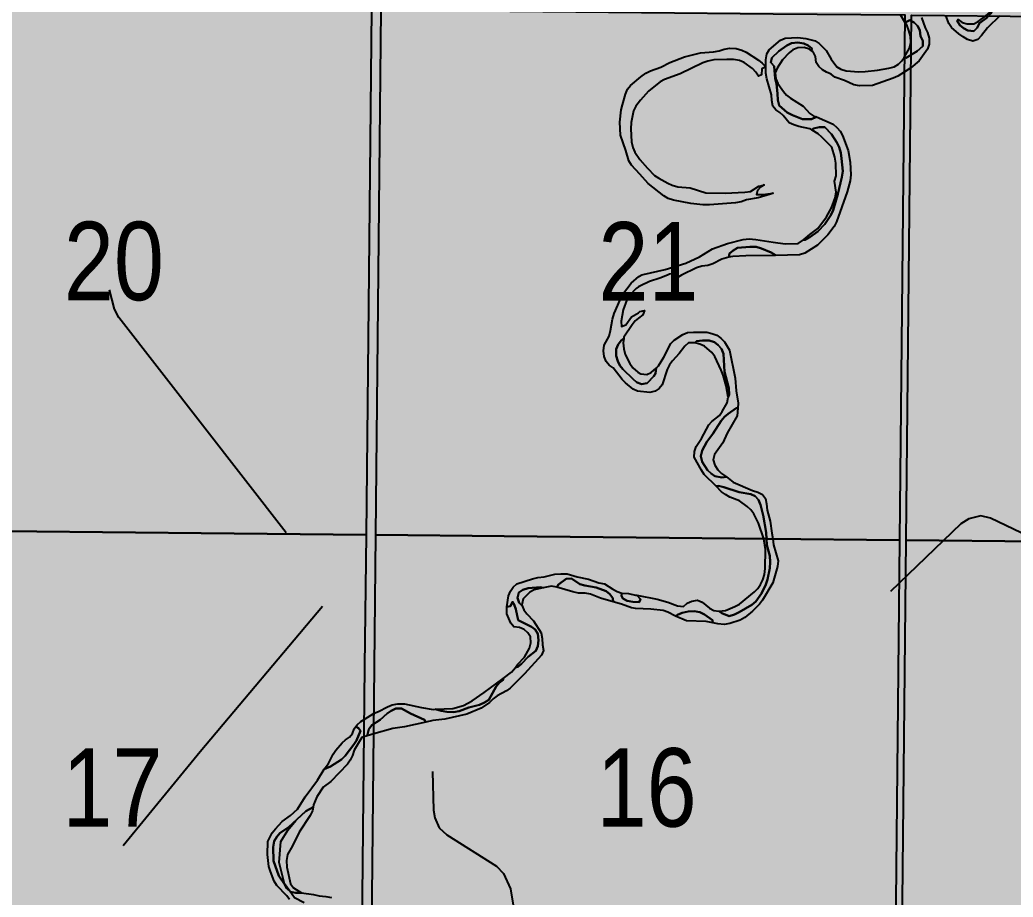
# Model space of a CAD drawing. Extents: x 403018 to 417191, y 6033193 to 6042673.
# Drawn here: x 413123.7 to 413225, y 6037075.5 to 6037164.9 of the extents above; entities that cross this region are included whole.
import ezdxf

# ---------------------------------------------------------------- set-up
doc = ezdxf.new("R2010")
doc.units = 0
doc.header["$LTSCALE"] = 5
doc.linetypes.add('DASHED2', pattern=[9.525, 6.35, -3.175])
for name, color, linetype in [('Quarters', 8, 'Continuous'), ('RoadSeg', 57, 'DASHED2'), ('T-CREEK', 160, 'Continuous'), ('T-WATER', 160, 'Continuous')]:
    doc.layers.add(name, color=color, linetype=linetype)
doc.layers.add('ROUTE-MAP-BACKGROUND-H', color=7, linetype='Continuous', true_color=0xf0ebff)
doc.styles.add('120', font='ARIALN.TTF', dxfattribs={"height": 13})

msp = doc.modelspace()

# ---------------------------------------------------------------- hatches: boundary and pattern name
at = {"layer": 'ROUTE-MAP-BACKGROUND-H'}
h = msp.add_hatch(color=256, dxfattribs=at)
h.dxf.hatch_style = 1
h.paths.add_polyline_path([(412923.423, 6037807.465), (416092.9, 6037807.465), (416092.9, 6035965.758), (412923.423, 6035965.758)])

# ---------------------------------------------------------------- linework, layer by layer
at = {"layer": 'Quarters'}
for points in [[(413118.689, 6037112.827), (413105.588, 6037112.959), (413105.732, 6037126.351), (413105.875, 6037139.743), (413105.933, 6037145.099), (413106.019, 6037153.135), (413106.163, 6037166.527), (413107.99, 6037166.508), (413119.259, 6037166.394), (413132.69, 6037166.259), (413146.121, 6037166.125), (413159.552, 6037165.99), (413159.413, 6037152.598), (413159.273, 6037139.206), (413159.134, 6037125.814), (413158.995, 6037112.422), (413145.56, 6037112.557), (413132.124, 6037112.691), (413118.689, 6037112.827)], [(413173.1, 6037112.281), (413159.999, 6037112.412), (413160.139, 6037125.804), (413160.278, 6037139.196), (413160.417, 6037152.588), (413160.556, 6037165.98), (413173.652, 6037165.85), (413187.084, 6037165.715), (413200.515, 6037165.581), (413213.946, 6037165.447), (413213.811, 6037152.055), (413213.676, 6037138.663), (413213.541, 6037125.271), (413213.407, 6037111.879), (413199.971, 6037112.013), (413186.536, 6037112.147), (413173.1, 6037112.281)], [(413267.955, 6037124.727), (413267.824, 6037111.335), (413254.387, 6037111.47), (413240.95, 6037111.604), (413227.513, 6037111.738), (413214.076, 6037111.872), (413214.211, 6037125.264), (413214.346, 6037138.656), (413214.48, 6037152.048), (413214.615, 6037165.44), (413228.049, 6037165.306), (413241.482, 6037165.172), (413254.915, 6037165.038), (413268.349, 6037164.904), (413268.217, 6037151.512), (413268.086, 6037138.12), (413267.955, 6037124.727)], [(413118.122, 6037059.594), (413105.017, 6037059.726), (413105.157, 6037072.783), (413105.301, 6037086.175), (413105.444, 6037099.567), (413105.588, 6037112.959), (413118.689, 6037112.827), (413132.124, 6037112.691), (413145.56, 6037112.557), (413158.995, 6037112.422), (413158.856, 6037099.03), (413158.717, 6037085.638), (413158.577, 6037072.246), (413158.442, 6037059.189), (413145.002, 6037059.324), (413131.562, 6037059.458), (413118.122, 6037059.594)], [(413172.551, 6037059.048), (413159.446, 6037059.179), (413159.582, 6037072.236), (413159.721, 6037085.628), (413159.86, 6037099.02), (413159.999, 6037112.412), (413173.1, 6037112.281), (413186.536, 6037112.147), (413199.971, 6037112.013), (413213.407, 6037111.879), (413213.272, 6037098.487), (413213.137, 6037085.095), (413213.002, 6037071.703), (413212.871, 6037058.646), (413199.431, 6037058.78), (413185.991, 6037058.914), (413172.551, 6037059.048)], [(413267.43, 6037071.159), (413267.302, 6037058.102), (413253.862, 6037058.236), (413240.421, 6037058.37), (413226.981, 6037058.505), (413213.54, 6037058.639), (413213.672, 6037071.696), (413213.807, 6037085.088), (413213.941, 6037098.48), (413214.076, 6037111.872), (413227.513, 6037111.738), (413240.95, 6037111.604), (413254.387, 6037111.47), (413267.824, 6037111.335), (413267.693, 6037097.943), (413267.562, 6037084.551), (413267.43, 6037071.159)]]:
    msp.add_lwpolyline(points, close=True, dxfattribs=at)
at = {"layer": 'RoadSeg', "flags": 128}
for points in [[(412923.423, 6037489.055), (412925.639, 6037495.085), (412929.502, 6037506.607), (412930.201, 6037510.703), (412930.567, 6037514.566), (412930.234, 6037516.531), (412929.368, 6037519.461), (412927.637, 6037526.587), (412927.503, 6037527.819), (412927.87, 6037530.183), (412933.897, 6037547.933), (412935.396, 6037552.628), (412937.727, 6037560.886), (412938.526, 6037562.584), (412939.458, 6037563.817), (412940.357, 6037564.483), (412942.855, 6037565.615), (412944.287, 6037566.081), (412947.084, 6037566.68), (412951.213, 6037568.112), (412952.945, 6037568.112), (412953.811, 6037567.879), (412956.441, 6037566.78), (412958.473, 6037566.148), (412959.105, 6037565.948), (412971.293, 6037561.386), (412984.979, 6037555.758), (412989.208, 6037553.827), (412990.973, 6037553.36), (412993.304, 6037553.027), (412996.035, 6037552.994), (412999.265, 6037553.427), (413002.295, 6037553.627), (413008.189, 6037553.028), (413009.588, 6037553.094), (413015.682, 6037553.96), (413020.411, 6037553.727), (413022.209, 6037553.261), (413023.374, 6037552.561), (413027.903, 6037548.565), (413035.229, 6037540.84), (413036.561, 6037539.641), (413038.759, 6037538.109), (413043.254, 6037536.211), (413053.777, 6037532.847), (413056.641, 6037531.615), (413059.105, 6037530.117), (413067.53, 6037523.124), (413068.263, 6037522.725), (413073.124, 6037521.193), (413077.154, 6037520.493), (413080.184, 6037520.46), (413082.648, 6037520.693), (413084.946, 6037521.193), (413086.744, 6037521.925), (413087.91, 6037522.658), (413089.275, 6037523.923), (413090.807, 6037525.022), (413092.172, 6037525.588), (413098.1, 6037527.353), (413102.295, 6037529.018), (413112.418, 6037535.445), (413118.146, 6037538.076), (413122.975, 6037540.973), (413130.134, 6037544.669), (413132.965, 6037546.767), (413137.826, 6037551.795), (413139.058, 6037552.927), (413140.957, 6037554.426), (413142.688, 6037555.192), (413144.786, 6037555.658), (413145.718, 6037555.625), (413146.484, 6037555.392), (413147.65, 6037554.493), (413149.382, 6037551.662), (413150.114, 6037550.83), (413151.746, 6037549.897), (413155.642, 6037548.332), (413159.405, 6037546.201), (413160.57, 6037545.335), (413161.603, 6037544.203), (413163.534, 6037541.406), (413164.833, 6037539.974), (413165.898, 6037539.108), (413167.53, 6037538.409), (413173.191, 6037538.076), (413174.823, 6037537.51), (413176.521, 6037536.61), (413180.917, 6037533.614), (413183.847, 6037532.182), (413191.939, 6037527.453), (413199.631, 6037521.459), (413213.451, 6037511.502), (413215.882, 6037510.403), (413219.311, 6037509.504), (413233.164, 6037507.24), (413241.622, 6037505.109), (413244.986, 6037504.409), (413250.247, 6037504.11), (413260.737, 6037504.01), (413298.566, 6037504.01), (413323.374, 6037503.81), (413375.821, 6037503.877), (413378.619, 6037504.21), (413386.511, 6037506.74), (413389.042, 6037507.407), (413390.307, 6037507.506), (413391.173, 6037507.506), (413392.771, 6037507.074), (413394.203, 6037506.341), (413394.969, 6037505.708), (413393.204, 6037504.243), (413391.373, 6037502.178), (413387.909, 6037495.518), (413386.344, 6037491.855), (413386.078, 6037490.79), (413385.911, 6037487.36), (413386.677, 6037484.096), (413388.675, 6037478.036), (413389.075, 6037475.971), (413389.008, 6037473.241), (413388.642, 6037471.509), (413387.809, 6037469.245), (413382.248, 6037459.221), (413381.582, 6037456.757), (413381.416, 6037454.559), (413381.249, 6037399.947), (413380.95, 6037397.35), (413380.35, 6037394.786), (413379.118, 6037391.922), (413378.152, 6037390.29), (413376.154, 6037387.726), (413374.39, 6037385.895), (413372.991, 6037384.696), (413367.53, 6037380.9), (413366.098, 6037379.268), (413365.465, 6037377.669), (413360.437, 6037345.435), (413360.137, 6037344.403), (413359.404, 6037343.037), (413358.339, 6037341.872), (413341.656, 6037326.554), (413340.49, 6037324.656), (413336.794, 6037316.064), (413336.094, 6037313.634), (413334.962, 6037304.443), (413334.23, 6037301.679), (413332.931, 6037299.581), (413328.502, 6037294.12), (413327.303, 6037292.289), (413326.804, 6037291.289), (413326.371, 6037289.624), (413326.271, 6037287.36), (413326.671, 6037277.836), (413326.637, 6037271.243), (413326.404, 6037267.18), (413325.905, 6037247.833), (413325.705, 6037246.035), (413325.306, 6037244.337), (413323.74, 6037241.24), (413322.309, 6037239.275), (413321.077, 6037237.976), (413305.892, 6037225.788), (413304.293, 6037224.39), (413303.561, 6037223.258), (413303.261, 6037222.325), (413303.128, 6037220.76), (413304.093, 6037202.711), (413304.094, 6037200.214), (413303.794, 6037198.449), (413303.294, 6037197.35), (413302.662, 6037196.284), (413289.308, 6037177.703), (413284.047, 6037170.843), (413281.35, 6037168.113), (413278.153, 6037165.282), (413271.659, 6037160.087), (413270.061, 6037158.322), (413269.129, 6037156.791), (413268.296, 6037154.36), (413267.897, 6037152.362), (413267.763, 6037144.869), (413267.597, 6037142.905), (413262.768, 6037112.102), (413262.469, 6037109.405), (413262.302, 6037105.542), (413257.773, 6037101.08), (413256.774, 6037100.514), (413255.542, 6037100.347), (413251.679, 6037100.481), (413249.715, 6037101.146), (413247.317, 6037102.245), (413225.006, 6037113.001), (413222.675, 6037114.1), (413221.676, 6037114.366), (413220.477, 6037114.033), (413219.645, 6037113.534), (413211.253, 6037105.475), (413210.521, 6037104.61), (413210.088, 6037103.677)], [(413194.303, 6037024.423), (413192.306, 6037024.79), (413190.807, 6037025.356), (413189.775, 6037026.055), (413186.678, 6037028.919), (413185.179, 6037029.418), (413184.08, 6037029.318), (413176.221, 6037027.42), (413174.889, 6037026.721), (413174.09, 6037025.888), (413173.191, 6037026.488), (413171.26, 6037028.219), (413169.995, 6037029.651), (413169.595, 6037030.917), (413169.428, 6037032.515), (413168.796, 6037033.747), (413160.87, 6037041.14), (413159.572, 6037042.572), (413144.253, 6037057.357), (413142.389, 6037059.355), (413141.09, 6037061.286), (413140.624, 6037062.119), (413140.191, 6037063.018), (413139.092, 6037067.58), (413138.526, 6037068.579), (413137.527, 6037069.545), (413134.397, 6037071.376), (413133.531, 6037072.175), (413132.332, 6037073.774), (413132.032, 6037074.54), (413131.866, 6037075.738), (413132.132, 6037077.636), (413132.698, 6037078.836), (413133.997, 6037080.434), (413142.089, 6037090.324), (413155.176, 6037105.875), (413156.575, 6037107.273), (413158.972, 6037110.171), (413158.972, 6037110.504), (413158.306, 6037110.87), (413152.745, 6037111.103), (413152.079, 6037111.303), (413151.513, 6037111.769), (413133.797, 6037134.58), (413133.331, 6037135.446), (413132.832, 6037137.41)], [(413165.765, 6037088.259), (413165.865, 6037084.33), (413165.998, 6037083.531), (413166.465, 6037082.532), (413167.231, 6037081.799), (413172.292, 6037078.602), (413173.025, 6037077.87), (413173.724, 6037076.305), (413174.323, 6037072.642), (413174.357, 6037071.41), (413173.657, 6037067.913), (413173.624, 6037065.149), (413174.723, 6037061.952), (413175.789, 6037060.221), (413177.021, 6037058.789), (413179.119, 6037057.257), (413183.048, 6037056.191), (413188.776, 6037053.994), (413191.206, 6037052.795), (413192.339, 6037051.663), (413194.57, 6037047.933), (413196.435, 6037045.602), (413198.333, 6037044.037), (413199.065, 6037043.77), (413200.431, 6037043.804), (413200.764, 6037047.833), (413201.23, 6037049.698), (413201.863, 6037050.83), (413202.862, 6037051.663), (413203.661, 6037052.062), (413204.593, 6037052.329), (413205.992, 6037052.428), (413206.957, 6037052.262), (413208.722, 6037051.463), (413213.418, 6037048.599), (413215.149, 6037047.9), (413217.081, 6037047.367), (413229.135, 6037046.901), (413243.088, 6037046.734), (413244.453, 6037047.067), (413246.085, 6037047.933), (413248.183, 6037050.064), (413252.678, 6037055.226), (413254.31, 6037058.023), (413256.142, 6037063.384), (413262.069, 6037083.131), (413262.369, 6037084.53), (413262.502, 6037086.661), (413261.703, 6037095.152), (413262.302, 6037105.542)]]:
    msp.add_lwpolyline(points, dxfattribs=at)
at = {"layer": 'T-CREEK'}
for points in [[(413151.229, 6037076.059), (413150.697, 6037076.798), (413150.131, 6037078.979), (413150.301, 6037081.131), (413151.009, 6037082.278), (413151.835, 6037083.267)], [(413152.671, 6037074.867), (413151.717, 6037075.382), (413151.229, 6037076.059)]]:
    msp.add_lwpolyline(points, dxfattribs=at)
at = {"layer": 'T-WATER'}
for points in [[(413151.194, 6037075.204), (413150.909, 6037075.591), (413149.901, 6037076.658), (413149.644, 6037077.073), (413149.252, 6037078.062), (413149.077, 6037078.571), (413148.95, 6037079.814), (413148.977, 6037081.122), (413149.437, 6037082.03), (413149.768, 6037082.427), (413150.436, 6037083.164), (413151.278, 6037083.768), (413152.017, 6037084.447), (413152.8, 6037085.697), (413154.061, 6037087.398), (413154.732, 6037088.501), (413155.372, 6037088.787), (413156.504, 6037089.506), (413156.859, 6037089.854), (413157.764, 6037091.024), (413158.017, 6037091.45), (413158.437, 6037092.405), (413158.226, 6037092.692), (413157.96, 6037092.858), (413158.099, 6037093.045), (413158.47, 6037093.364), (413158.799, 6037093.573), (413159.811, 6037094.219), (413160.27, 6037094.383), (413161.172, 6037094.867), (413161.652, 6037095.066), (413162.227, 6037095.163), (413162.909, 6037095.171), (413164.643, 6037094.793), (413165.837, 6037094.608), (413166.074, 6037094.619), (413166.646, 6037094.447), (413167.248, 6037094.35), (413167.905, 6037094.318), (413168.485, 6037094.429), (413169.478, 6037094.805), (413170.579, 6037095.082), (413171.092, 6037095.297), (413171.506, 6037095.594), (413172.262, 6037096.945), (413172.581, 6037097.309), (413172.976, 6037097.634), (413172.981, 6037097.773), (413173.826, 6037098.397), (413174.254, 6037098.887), (413174.461, 6037098.965), (413174.866, 6037099.258), (413175.54, 6037099.983), (413176.307, 6037100.598), (413176.532, 6037101.045), (413176.568, 6037101.664), (413176.513, 6037102.312), (413176.258, 6037102.745), (413175.855, 6037103.028), (413174.51, 6037103.694), (413174.288, 6037104.823), (413174.093, 6037105.307), (413173.916, 6037105.594), (413173.717, 6037105.122), (413173.342, 6037105.072), (413173.521, 6037106.206), (413173.724, 6037106.676), (413173.987, 6037107.089), (413174.362, 6037107.432), (413175.966, 6037107.921), (413176.528, 6037108.048), (413177.157, 6037108.118), (413178.238, 6037108.396), (413178.86, 6037108.447), (413179.514, 6037108.431), (413180.544, 6037108.118), (413181.675, 6037107.89), (413182.725, 6037107.523), (413183.315, 6037107.416), (413184.156, 6037106.863), (413184.609, 6037106.632), (413185.098, 6037106.473), (413185.047, 6037106.208), (413185.18, 6037105.932), (413185.642, 6037105.696), (413186.204, 6037105.577), (413186.864, 6037105.554), (413186.972, 6037105.859), (413186.618, 6037106.254), (413188.699, 6037105.84), (413189.78, 6037105.545), (413190.774, 6037105.159), (413191.37, 6037105.101), (413191.735, 6037105.429), (413192.205, 6037105.638), (413192.788, 6037105.736), (413193.281, 6037105.541), (413194.024, 6037104.923), (413194.464, 6037104.69), (413194.99, 6037104.621), (413195.29, 6037104.437), (413196.039, 6037104.125), (413196.576, 6037104.286), (413197.054, 6037104.523), (413198.354, 6037105.274), (413198.741, 6037105.604), (413199.315, 6037106.441), (413199.773, 6037107.354), (413199.949, 6037107.87), (413200.171, 6037109.022), (413200.219, 6037109.64), (413200.178, 6037110.267), (413199.871, 6037111.356), (413199.786, 6037112.647), (413199.495, 6037114.411), (413199.218, 6037115.478), (413199.017, 6037115.986), (413198.688, 6037116.347), (413198.238, 6037116.563), (413197.044, 6037116.752), (413195.499, 6037117.269), (413194.953, 6037117.401), (413194.699, 6037117.369), (413193.491, 6037118.574), (413193.216, 6037119.009), (413192.475, 6037120.341), (413192.492, 6037120.919), (413192.677, 6037121.411), (413193.21, 6037122.248), (413193.945, 6037123.623), (413194.252, 6037123.987), (413195.037, 6037124.597), (413195.318, 6037124.993), (413195.819, 6037125.874), (413195.916, 6037126.446), (413196.031, 6037126.745), (413195.98, 6037127.364), (413195.568, 6037129.05), (413195.444, 6037130.885), (413195.235, 6037131.386), (413194.91, 6037131.748), (413194.516, 6037132.068), (413193.983, 6037132.237), (413193.299, 6037132.253), (413192.708, 6037132.176), (413192.51, 6037132.019), (413191.891, 6037131.988), (413191.515, 6037131.673), (413190.917, 6037130.9), (413190.241, 6037130.171), (413189.932, 6037129.758), (413189.717, 6037129.292), (413189.201, 6037127.725), (413188.894, 6037127.339), (413188.481, 6037127.072), (413187.941, 6037126.945), (413186.688, 6037127.066), (413186.241, 6037127.287), (413185.46, 6037127.907), (413185.107, 6037128.27), (413184.185, 6037129.435), (413183.798, 6037129.722), (413183.473, 6037130.103), (413183.296, 6037130.624), (413183.199, 6037131.19), (413183.294, 6037131.775), (413183.788, 6037132.697), (413183.94, 6037133.252), (413184.129, 6037134.418), (413184.298, 6037134.984), (413185.153, 6037136.917), (413186.028, 6037138.093), (413186.808, 6037138.769), (413187.135, 6037138.928), (413187.244, 6037138.981), (413189.488, 6037139.478), (413191.598, 6037140.113), (413193.006, 6037140.79), (413194.314, 6037141.582), (413195.848, 6037142.12), (413197.457, 6037142.551), (413198.075, 6037142.604), (413198.744, 6037142.558), (413200.525, 6037142.256), (413201.743, 6037142.113), (413203.066, 6037142.129), (413203.605, 6037142.522), (413203.761, 6037142.513), (413204.24, 6037142.786), (413205.071, 6037143.371), (413205.795, 6037144.113), (413206.399, 6037145.022), (413206.643, 6037145.52), (413207.119, 6037147.154), (413207.531, 6037148.894), (413207.604, 6037149.51), (413207.499, 6037150.805), (413207.412, 6037151.395), (413207.25, 6037151.96), (413207.009, 6037152.435), (413206.472, 6037153.277), (413205.79, 6037153.997), (413205.194, 6037154.002), (413204.631, 6037153.863), (413204.492, 6037153.694), (413204.261, 6037153.847), (413203.141, 6037154.078), (413202.611, 6037154.235), (413202.144, 6037154.448), (413201.521, 6037155.18), (413201.198, 6037155.507), (413200.772, 6037155.778), (413200.473, 6037156.159), (413200.362, 6037156.722), (413200.346, 6037157.316), (413199.865, 6037158.918), (413199.763, 6037159.506), (413199.752, 6037160.166), (413199.774, 6037160.869), (413199.861, 6037161.481), (413200.116, 6037161.899), (413201.255, 6037162.875), (413201.739, 6037163.084), (413203.024, 6037163.139), (413203.859, 6037163.04), (413204.788, 6037162.819), (413205.197, 6037162.551), (413205.904, 6037161.809), (413206.43, 6037160.938), (413207, 6037160.152), (413207.43, 6037159.915), (413207.944, 6037159.757), (413209.248, 6037159.664), (413209.906, 6037159.687), (413211.159, 6037159.82), (413212.311, 6037160.031), (413212.85, 6037160.166), (413213.295, 6037160.421), (413213.639, 6037160.759), (413213.86, 6037161.102), (413214.094, 6037161.085), (413215.207, 6037161.747), (413215.776, 6037162.25), (413215.777, 6037162.824), (413215.546, 6037163.273), (413215.473, 6037163.901), (413215.248, 6037164.354), (413214.895, 6037164.683), (413214.445, 6037164.924), (413213.959, 6037164.673), (413213.938, 6037164.706), (413213.503, 6037165.451)], [(413215.646, 6037165.18), (413216.004, 6037164.131), (413216.239, 6037163.65), (413216.412, 6037163.099), (413216.432, 6037162.475), (413216.249, 6037161.967), (413215.418, 6037160.767), (413214.562, 6037160.06), (413213.887, 6037159.61), (413213.222, 6037159.201), (413212.735, 6037158.996), (413210.661, 6037158.254), (413209.304, 6037158.221), (413208.736, 6037158.319), (413207.779, 6037158.747), (413206.792, 6037159.114), (413206.43, 6037159.401), (413205.943, 6037159.598), (413205.537, 6037159.867), (413205.17, 6037160.196), (413204.909, 6037160.605), (413204.826, 6037161.196), (413204.607, 6037161.672), (413204.436, 6037161.805), (413204.46, 6037162.02), (413204.094, 6037162.325), (413203.625, 6037162.538), (413203.031, 6037162.63), (413202.386, 6037162.583), (413201.92, 6037162.34), (413201.086, 6037161.77), (413200.384, 6037161.087), (413200.283, 6037160.605), (413200.613, 6037160.24), (413200.73, 6037158.963), (413200.838, 6037158.46), (413200.954, 6037157.391), (413200.982, 6037156.791), (413201.11, 6037156.223), (413201.936, 6037155.515), (413202.5, 6037155.227), (413203.497, 6037154.834), (413204.43, 6037154.809), (413204.934, 6037155.044), (413206.627, 6037154.294), (413207.022, 6037153.982), (413207.347, 6037153.605), (413207.596, 6037153.163), (413208.155, 6037151.607), (413208.368, 6037150.433), (413208.431, 6037149.143), (413208.368, 6037148.514), (413208.075, 6037147.408), (413206.974, 6037144.352), (413206.721, 6037143.874), (413206.105, 6037143.013), (413205.048, 6037141.953), (413203.754, 6037141.143), (413203.189, 6037140.993), (413200.752, 6037140.899), (413200.737, 6037140.952), (413200.323, 6037141.217), (413199.312, 6037141.639), (413198.77, 6037141.779), (413198.12, 6037141.796), (413196.893, 6037141.677), (413196.452, 6037141.432), (413196.074, 6037141.123), (413196.007, 6037140.745), (413195.272, 6037140.551), (413194.361, 6037140.075), (413193.862, 6037139.902), (413193.242, 6037139.835), (413192.703, 6037139.649), (413191.152, 6037138.888), (413190.814, 6037138.717), (413190.656, 6037138.893), (413190.501, 6037139.065), (413189.931, 6037138.999), (413189.723, 6037138.902), (413188.972, 6037138.603), (413187.899, 6037138.273), (413186.971, 6037137.811), (413186.797, 6037137.7), (413186.557, 6037137.546), (413185.845, 6037136.785), (413185.582, 6037136.378), (413185.211, 6037135.378), (413185.012, 6037134.208), (413185.051, 6037133.659), (413185.506, 6037133.826), (413186.052, 6037134.646), (413186.77, 6037135.072), (413186.933, 6037135.184), (413187.398, 6037135.315), (413187.207, 6037134.871), (413186.765, 6037134.531), (413186.429, 6037134.256), (413186.132, 6037133.849), (413185.303, 6037132.592), (413185.277, 6037132.429), (413185.014, 6037132.234), (413184.723, 6037131.848), (413184.52, 6037131.341), (413184.518, 6037130.684), (413184.661, 6037130.142), (413184.876, 6037129.683), (413185.179, 6037129.308), (413186.229, 6037128.279), (413186.591, 6037127.974), (413187.093, 6037127.787), (413187.669, 6037127.877), (413188.361, 6037128.586), (413188.515, 6037128.862), (413188.587, 6037129.411), (413188.805, 6037129.654), (413189.355, 6037130.544), (413190.067, 6037131.941), (413190.41, 6037132.284), (413191.303, 6037132.838), (413191.768, 6037133.041), (413192.38, 6037133.106), (413193.738, 6037133.103), (413194.272, 6037132.971), (413194.784, 6037132.768), (413195.18, 6037132.495), (413195.535, 6037132.12), (413196.071, 6037131.252), (413196.633, 6037128.383), (413196.75, 6037127.092), (413196.931, 6037125.857), (413196.913, 6037125.343), (413196.742, 6037125.331), (413195.914, 6037124.776), (413195.543, 6037124.453), (413195.21, 6037124.05), (413194.375, 6037122.709), (413193.761, 6037121.914), (413193.285, 6037121.009), (413193.145, 6037120.445), (413193.264, 6037119.876), (413193.824, 6037119.01), (413194.19, 6037118.683), (413194.579, 6037118.404), (413195.279, 6037118.25), (413195.746, 6037118.319), (413196.446, 6037117.776), (413198.395, 6037116.925), (413198.965, 6037116.756), (413199.43, 6037116.523), (413199.717, 6037116.124), (413199.844, 6037115.581), (413199.903, 6037114.933), (413200.194, 6037113.823), (413200.362, 6037112.592), (413200.496, 6037112.008), (413200.565, 6037111.407), (413201.009, 6037109.761), (413200.94, 6037109.175), (413200.472, 6037107.531), (413199.414, 6037105.747), (413199.117, 6037105.347), (413198.415, 6037104.627), (413197.631, 6037103.97), (413197.158, 6037103.715), (413196.085, 6037103.357), (413195.505, 6037103.267), (413194.865, 6037103.33), (413194.351, 6037103.451), (413194.342, 6037103.727), (413193.521, 6037104.301), (413193.047, 6037104.512), (413192.473, 6037104.62), (413191.831, 6037104.581), (413191.244, 6037104.451), (413190.744, 6037104.264), (413190.569, 6037104.108), (413189.772, 6037104.517), (413189.29, 6037104.706), (413188.04, 6037104.839), (413186.462, 6037104.903), (413186.062, 6037104.964), (413185.047, 6037105.352), (413184.208, 6037105.597), (413184.15, 6037105.942), (413183.875, 6037106.363), (413183.499, 6037106.676), (413182.468, 6037107.031), (413181.324, 6037107.239), (413180.788, 6037107.399), (413179.953, 6037107.949), (413179.407, 6037107.938), (413178.613, 6037107.334), (413178.449, 6037107.088), (413177.905, 6037107.166), (413177.06, 6037107.01), (413176.784, 6037107.078), (413175.516, 6037106.975), (413174.983, 6037106.816), (413174.564, 6037106.535), (413174.451, 6037105.995), (413174.62, 6037105.468), (413174.93, 6037105.179), (413175.074, 6037104.781), (413175.38, 6037104.371), (413176.06, 6037103.651), (413176.862, 6037102.408), (413176.962, 6037101.826), (413176.979, 6037101.191), (413177.093, 6037100.614), (413176.874, 6037100.143), (413175.151, 6037098.224), (413173.692, 6037096.778), (413173.305, 6037096.495), (413172.37, 6037095.995), (413171.959, 6037095.68), (413171.592, 6037095.311), (413170.732, 6037094.744), (413169.284, 6037094.137), (413167.037, 6037093.622), (413165.81, 6037093.485), (413165.098, 6037093.299), (413164.96, 6037093.557), (413163.525, 6037094.194), (413162.63, 6037094.685), (413162.032, 6037094.684), (413161.561, 6037094.473), (413161.156, 6037094.182), (413160.451, 6037093.533), (413159.593, 6037092.987), (413159.296, 6037092.589), (413159.107, 6037091.913), (413158.781, 6037091.801), (413158.584, 6037091.733), (413158.313, 6037091.314), (413157.795, 6037090.434), (413157.629, 6037089.897), (413157.382, 6037089.415), (413157.097, 6037089.031), (413155.413, 6037087.24), (413154.611, 6037086.662), (413153.994, 6037085.685), (413153.627, 6037084.885), (413153.591, 6037084.641), (413152.861, 6037084.212), (413151.065, 6037082.557), (413150.205, 6037081.993), (413149.908, 6037081.62), (413149.639, 6037081.162), (413149.538, 6037080.562), (413149.547, 6037079.167), (413150.093, 6037077.639), (413150.678, 6037076.783), (413150.915, 6037076.342), (413151.29, 6037076.005), (413151.79, 6037075.906), (413152.424, 6037075.906), (413153.648, 6037075.726), (413154.218, 6037075.575), (413154.888, 6037075.529), (413155.478, 6037075.414)], [(413223.628, 6037165.35), (413222.374, 6037164.136), (413221.768, 6037163.339), (413221.401, 6037162.963), (413220.876, 6037162.779), (413220.342, 6037162.936), (413219.895, 6037163.207), (413219.459, 6037163.51), (413218.711, 6037164.162), (413218.428, 6037164.579), (413218.128, 6037165.405)], [(413219.391, 6037164.985), (413219.278, 6037164.851), (413219.564, 6037164.406), (413219.939, 6037164.097), (413220.381, 6037163.868), (413220.971, 6037163.812), (413221.323, 6037164.15), (413221.543, 6037164.625), (413222.322, 6037165.2)]]:
    msp.add_lwpolyline(points, dxfattribs=at)
for points in [[(413222.918, 6037165.983), (413222.691, 6037165.549), (413222.322, 6037165.2), (413221.543, 6037164.625), (413221.323, 6037164.15), (413220.971, 6037163.812), (413220.381, 6037163.868), (413219.939, 6037164.097), (413219.564, 6037164.406), (413219.278, 6037164.851), (413219.391, 6037164.985), (413219.79, 6037164.692), (413220.31, 6037164.535), (413220.962, 6037164.551), (413221.415, 6037164.772), (413222.212, 6037165.364), (413222.918, 6037165.983)], [(413213.86, 6037161.102), (413213.903, 6037161.168), (413214.419, 6037162.065), (413214.55, 6037162.641), (413214.516, 6037163.292), (413214.365, 6037163.855), (413214.174, 6037164.335), (413213.959, 6037164.673), (413214.445, 6037164.924), (413214.895, 6037164.683), (413215.248, 6037164.354), (413215.473, 6037163.901), (413215.546, 6037163.273), (413215.777, 6037162.824), (413215.776, 6037162.25), (413215.207, 6037161.747), (413214.094, 6037161.085), (413213.86, 6037161.102)], [(413199.752, 6037160.166), (413199.366, 6037159.953), (413199.34, 6037159.337), (413199.032, 6037159.217), (413198.755, 6037159.618), (413198.401, 6037159.993), (413197.568, 6037160.596), (413197.087, 6037160.811), (413196.481, 6037160.914), (413195.799, 6037160.91), (413194.464, 6037160.861), (413193.844, 6037160.752), (413193.349, 6037160.573), (413191.036, 6037159.43), (413189.45, 6037158.882), (413188.975, 6037158.611), (413188.16, 6037157.994), (413187.811, 6037157.667), (413186.993, 6037156.741), (413186.509, 6037156.159), (413186.262, 6037155.662), (413186.035, 6037154.489), (413186.016, 6037153.841), (413186.063, 6037152.518), (413186.193, 6037151.94), (413186.42, 6037151.451), (413186.93, 6037150.713), (413187.691, 6037149.809), (413188.426, 6037149.087), (413188.843, 6037148.79), (413189.762, 6037148.289), (413190.23, 6037148.082), (413190.778, 6037147.933), (413192.046, 6037147.81), (413193.637, 6037147.292), (413195.634, 6037147.275), (413197.632, 6037147.36), (413198.217, 6037147.447), (413199.052, 6037147.981), (413199.247, 6037148.03), (413199.597, 6037148.118), (413199.316, 6037147.947), (413199.236, 6037147.899), (413198.905, 6037147.548), (413198.826, 6037147.125), (413199.452, 6037147.144), (413200.233, 6037147.234), (413200.519, 6037147.266), (413200.233, 6037147.18), (413198.999, 6037146.809), (413197.785, 6037146.6), (413197.268, 6037146.399), (413196.69, 6037146.276), (413194.008, 6037146.094), (413193.346, 6037146.092), (413192.108, 6037146.219), (413190.346, 6037146.567), (413189.821, 6037146.728), (413189.363, 6037146.988), (413187.777, 6037148.26), (413186.915, 6037149.205), (413186.065, 6037150.125), (413185.8, 6037150.554), (413185.497, 6037151.629), (413184.932, 6037153.179), (413184.887, 6037154.502), (413185.03, 6037155.756), (413185.147, 6037156.294), (413185.458, 6037157.382), (413185.673, 6037157.882), (413185.974, 6037158.27), (413187.019, 6037159.151), (413187.539, 6037159.519), (413187.994, 6037159.744), (413189.051, 6037160.133), (413189.968, 6037160.597), (413191.462, 6037161.184), (413193.117, 6037161.579), (413194.434, 6037161.671), (413195.02, 6037161.776), (413195.517, 6037161.957), (413196.095, 6037162.048), (413196.756, 6037162.02), (413197.307, 6037161.857), (413197.771, 6037161.638), (413199.009, 6037160.834), (413199.389, 6037160.547), (413199.752, 6037160.166)], [(413204.934, 6037155.044), (413204.43, 6037154.809), (413203.497, 6037154.834), (413202.5, 6037155.227), (413201.936, 6037155.515), (413201.11, 6037156.223), (413200.982, 6037156.791), (413200.954, 6037157.391), (413200.838, 6037158.46), (413200.73, 6037158.963), (413200.613, 6037160.24), (413200.283, 6037160.605), (413200.384, 6037161.087), (413201.086, 6037161.77), (413201.92, 6037162.34), (413202.386, 6037162.583), (413203.031, 6037162.63), (413203.625, 6037162.538), (413204.094, 6037162.325), (413204.46, 6037162.02), (413204.436, 6037161.805), (413204.229, 6037161.967), (413203.662, 6037162.113), (413203.017, 6037162.1), (413202.527, 6037161.885), (413202.144, 6037161.588), (413201.464, 6037160.859), (413200.926, 6037160.032), (413200.733, 6037159.542), (413200.778, 6037158.938), (413201.007, 6037158.457), (413201.559, 6037157.641), (413201.868, 6037157.278), (413202.269, 6037156.961), (413203.586, 6037156.154), (413204.251, 6037155.402), (413204.678, 6037155.131), (413204.934, 6037155.044)], [(413204.492, 6037153.694), (413204.631, 6037153.863), (413205.194, 6037154.002), (413205.79, 6037153.997), (413206.472, 6037153.277), (413207.009, 6037152.435), (413207.25, 6037151.96), (413207.412, 6037151.395), (413207.499, 6037150.805), (413207.604, 6037149.51), (413207.531, 6037148.894), (413207.119, 6037147.154), (413206.643, 6037145.52), (413206.399, 6037145.022), (413205.795, 6037144.113), (413205.071, 6037143.371), (413204.24, 6037142.786), (413203.761, 6037142.513), (413203.605, 6037142.522), (413204.248, 6037143.065), (413205.074, 6037143.664), (413205.949, 6037144.872), (413206.447, 6037145.777), (413206.83, 6037146.797), (413206.951, 6037147.373), (413206.757, 6037148.508), (413206.927, 6037149.052), (413206.914, 6037150.345), (413206.809, 6037150.931), (413206.483, 6037151.953), (413205.485, 6037152.992), (413205.102, 6037153.311), (413204.492, 6037153.694)], [(413200.752, 6037140.899), (413197.729, 6037140.893), (413196.401, 6037140.826), (413196.007, 6037140.745), (413196.074, 6037141.123), (413196.452, 6037141.432), (413196.893, 6037141.677), (413198.12, 6037141.796), (413198.77, 6037141.779), (413199.312, 6037141.639), (413200.323, 6037141.217), (413200.737, 6037140.952), (413200.752, 6037140.899)], [(413188.587, 6037129.411), (413188.515, 6037128.862), (413188.361, 6037128.586), (413187.669, 6037127.877), (413187.093, 6037127.787), (413186.591, 6037127.974), (413186.229, 6037128.279), (413185.179, 6037129.308), (413184.876, 6037129.683), (413184.661, 6037130.142), (413184.518, 6037130.684), (413184.52, 6037131.341), (413184.723, 6037131.848), (413185.014, 6037132.234), (413185.277, 6037132.429), (413185.21, 6037132.01), (413185.282, 6037131.406), (413185.433, 6037130.827), (413185.911, 6037129.879), (413186.19, 6037129.444), (413186.708, 6037129.023), (413187.023, 6037128.844), (413187.619, 6037128.763), (413188.079, 6037128.992), (413188.587, 6037129.411)], [(413195.916, 6037126.446), (413195.721, 6037127.615), (413195.403, 6037128.718), (413195.218, 6037129.205), (413194.549, 6037130.591), (413194.248, 6037131.01), (413193.501, 6037131.656), (413193.047, 6037131.88), (413192.51, 6037132.019), (413192.708, 6037132.176), (413193.299, 6037132.253), (413193.983, 6037132.237), (413194.516, 6037132.068), (413194.91, 6037131.748), (413195.235, 6037131.386), (413195.444, 6037130.885), (413195.568, 6037129.05), (413195.98, 6037127.364), (413196.031, 6037126.745), (413195.916, 6037126.446)], [(413196.913, 6037125.343), (413196.848, 6037124.539), (413195.819, 6037122.774), (413195.381, 6037121.811), (413194.542, 6037120.616), (413194.407, 6037120.058), (413194.566, 6037119.508), (413194.857, 6037119.049), (413195.24, 6037118.686), (413195.746, 6037118.319), (413195.279, 6037118.25), (413194.579, 6037118.404), (413194.19, 6037118.683), (413193.824, 6037119.01), (413193.264, 6037119.876), (413193.145, 6037120.445), (413193.285, 6037121.009), (413193.761, 6037121.914), (413194.375, 6037122.709), (413195.21, 6037124.05), (413195.543, 6037124.453), (413195.914, 6037124.776), (413196.742, 6037125.331), (413196.913, 6037125.343)], [(413194.99, 6037104.621), (413195.654, 6037104.701), (413196.599, 6037105.097), (413197.072, 6037105.352), (413198.607, 6037106.605), (413198.944, 6037106.941), (413199.221, 6037107.354), (413199.464, 6037107.82), (413199.622, 6037108.356), (413199.699, 6037108.976), (413199.732, 6037110.931), (413199.556, 6037112.017), (413199.005, 6037113.618), (413198.556, 6037114.572), (413198.246, 6037114.959), (413197.873, 6037115.294), (413197.072, 6037115.868), (413196.085, 6037116.266), (413195.647, 6037116.515), (413195.234, 6037116.813), (413194.699, 6037117.369), (413194.953, 6037117.401), (413195.499, 6037117.269), (413197.044, 6037116.752), (413198.238, 6037116.563), (413198.688, 6037116.347), (413199.017, 6037115.986), (413199.218, 6037115.478), (413199.495, 6037114.411), (413199.786, 6037112.647), (413199.871, 6037111.356), (413200.178, 6037110.267), (413200.219, 6037109.64), (413200.171, 6037109.022), (413199.949, 6037107.87), (413199.773, 6037107.354), (413199.315, 6037106.441), (413198.741, 6037105.604), (413198.354, 6037105.274), (413197.054, 6037104.523), (413196.576, 6037104.286), (413196.039, 6037104.125), (413195.29, 6037104.437), (413194.99, 6037104.621)], [(413184.208, 6037105.597), (413182.899, 6037105.97), (413181.882, 6037106.348), (413181.334, 6037106.468), (413180.65, 6037106.481), (413180.096, 6037106.599), (413178.449, 6037107.088), (413178.613, 6037107.334), (413179.407, 6037107.938), (413179.953, 6037107.949), (413180.788, 6037107.399), (413181.324, 6037107.239), (413182.468, 6037107.031), (413183.499, 6037106.676), (413183.875, 6037106.363), (413184.15, 6037105.942), (413184.208, 6037105.597)], [(413177.06, 6037107.01), (413176.153, 6037106.818), (413175.713, 6037106.565), (413175.023, 6037105.878), (413174.89, 6037105.29), (413174.93, 6037105.179), (413174.62, 6037105.468), (413174.451, 6037105.995), (413174.564, 6037106.535), (413174.983, 6037106.816), (413175.516, 6037106.975), (413176.784, 6037107.078), (413177.06, 6037107.01)], [(413186.618, 6037106.254), (413186.972, 6037105.859), (413186.864, 6037105.554), (413186.204, 6037105.577), (413185.642, 6037105.696), (413185.18, 6037105.932), (413185.047, 6037106.208), (413185.098, 6037106.473), (413185.761, 6037106.427), (413186.476, 6037106.277), (413186.618, 6037106.254)], [(413174.254, 6037098.887), (413174.453, 6037099.184), (413175.143, 6037099.927), (413175.658, 6037100.84), (413175.813, 6037101.39), (413175.778, 6037102.014), (413175.501, 6037102.417), (413175.122, 6037102.752), (413174.662, 6037102.963), (413174.078, 6037103.035), (413173.771, 6037103.404), (413173.351, 6037104.347), (413173.342, 6037105.072), (413173.717, 6037105.122), (413173.916, 6037105.594), (413174.093, 6037105.307), (413174.288, 6037104.823), (413174.51, 6037103.694), (413175.855, 6037103.028), (413176.258, 6037102.745), (413176.513, 6037102.312), (413176.568, 6037101.664), (413176.532, 6037101.045), (413176.307, 6037100.598), (413175.54, 6037099.983), (413174.866, 6037099.258), (413174.461, 6037098.965), (413174.254, 6037098.887)], [(413194.351, 6037103.451), (413193.685, 6037103.567), (413191.681, 6037103.65), (413190.569, 6037104.108), (413190.744, 6037104.264), (413191.244, 6037104.451), (413191.831, 6037104.581), (413192.473, 6037104.62), (413193.047, 6037104.512), (413193.521, 6037104.301), (413194.342, 6037103.727), (413194.351, 6037103.451)], [(413172.981, 6037097.773), (413172.976, 6037097.634), (413172.581, 6037097.309), (413172.262, 6037096.945), (413171.506, 6037095.594), (413171.092, 6037095.297), (413170.579, 6037095.082), (413169.478, 6037094.805), (413168.485, 6037094.429), (413167.905, 6037094.318), (413167.248, 6037094.35), (413166.646, 6037094.447), (413166.074, 6037094.619), (413167.837, 6037094.715), (413168.936, 6037095.019), (413169.818, 6037095.495), (413171.06, 6037096.322), (413172.981, 6037097.773)], [(413165.098, 6037093.299), (413162.934, 6037092.846), (413161.725, 6037092.66), (413159.789, 6037092.1), (413159.107, 6037091.913), (413159.296, 6037092.589), (413159.593, 6037092.987), (413160.451, 6037093.533), (413161.156, 6037094.182), (413161.561, 6037094.473), (413162.032, 6037094.684), (413162.63, 6037094.685), (413163.525, 6037094.194), (413164.96, 6037093.557), (413165.098, 6037093.299)], [(413157.96, 6037092.858), (413158.226, 6037092.692), (413158.437, 6037092.405), (413158.017, 6037091.45), (413157.764, 6037091.024), (413156.859, 6037089.854), (413156.504, 6037089.506), (413155.372, 6037088.787), (413154.732, 6037088.501), (413155.185, 6037089.098), (413155.635, 6037090.041), (413155.902, 6037090.461), (413156.546, 6037091.19), (413156.893, 6037091.511), (413157.3, 6037091.786), (413157.617, 6037092.156), (413157.798, 6037092.64), (413157.96, 6037092.858)], [(413153.591, 6037084.641), (413153.537, 6037084.267), (413153.306, 6037083.784), (413152.176, 6037082.079), (413151.493, 6037080.686), (413150.987, 6037079.809), (413150.901, 6037079.183), (413150.926, 6037078.518), (413151.298, 6037076.801), (413151.589, 6037076.418), (413152.424, 6037075.906), (413151.79, 6037075.906), (413151.29, 6037076.005), (413150.915, 6037076.342), (413150.678, 6037076.783), (413150.093, 6037077.639), (413149.547, 6037079.167), (413149.538, 6037080.562), (413149.639, 6037081.162), (413149.908, 6037081.62), (413150.205, 6037081.993), (413151.065, 6037082.557), (413152.861, 6037084.212), (413153.591, 6037084.641)]]:
    msp.add_lwpolyline(points, close=True, dxfattribs=at)

# ---------------------------------------------------------------- texts
at = {"layer": 'RoadSeg', "style": '120'}
for s, p in [('20', (413128.19, 6037136.349)), ('21', (413182.693, 6037136.314)), ('17', (413128.039, 6037082.637)), ('16', (413182.513, 6037082.648))]:
    msp.add_text(s, height=8.0041, dxfattribs=at).set_placement(p)
msp.add_text('63-25-5', height=39.983, rotation=359.95761, dxfattribs=at).set_placement((413208.697, 6037094.996))

doc.saveas('drawing.dxf')
